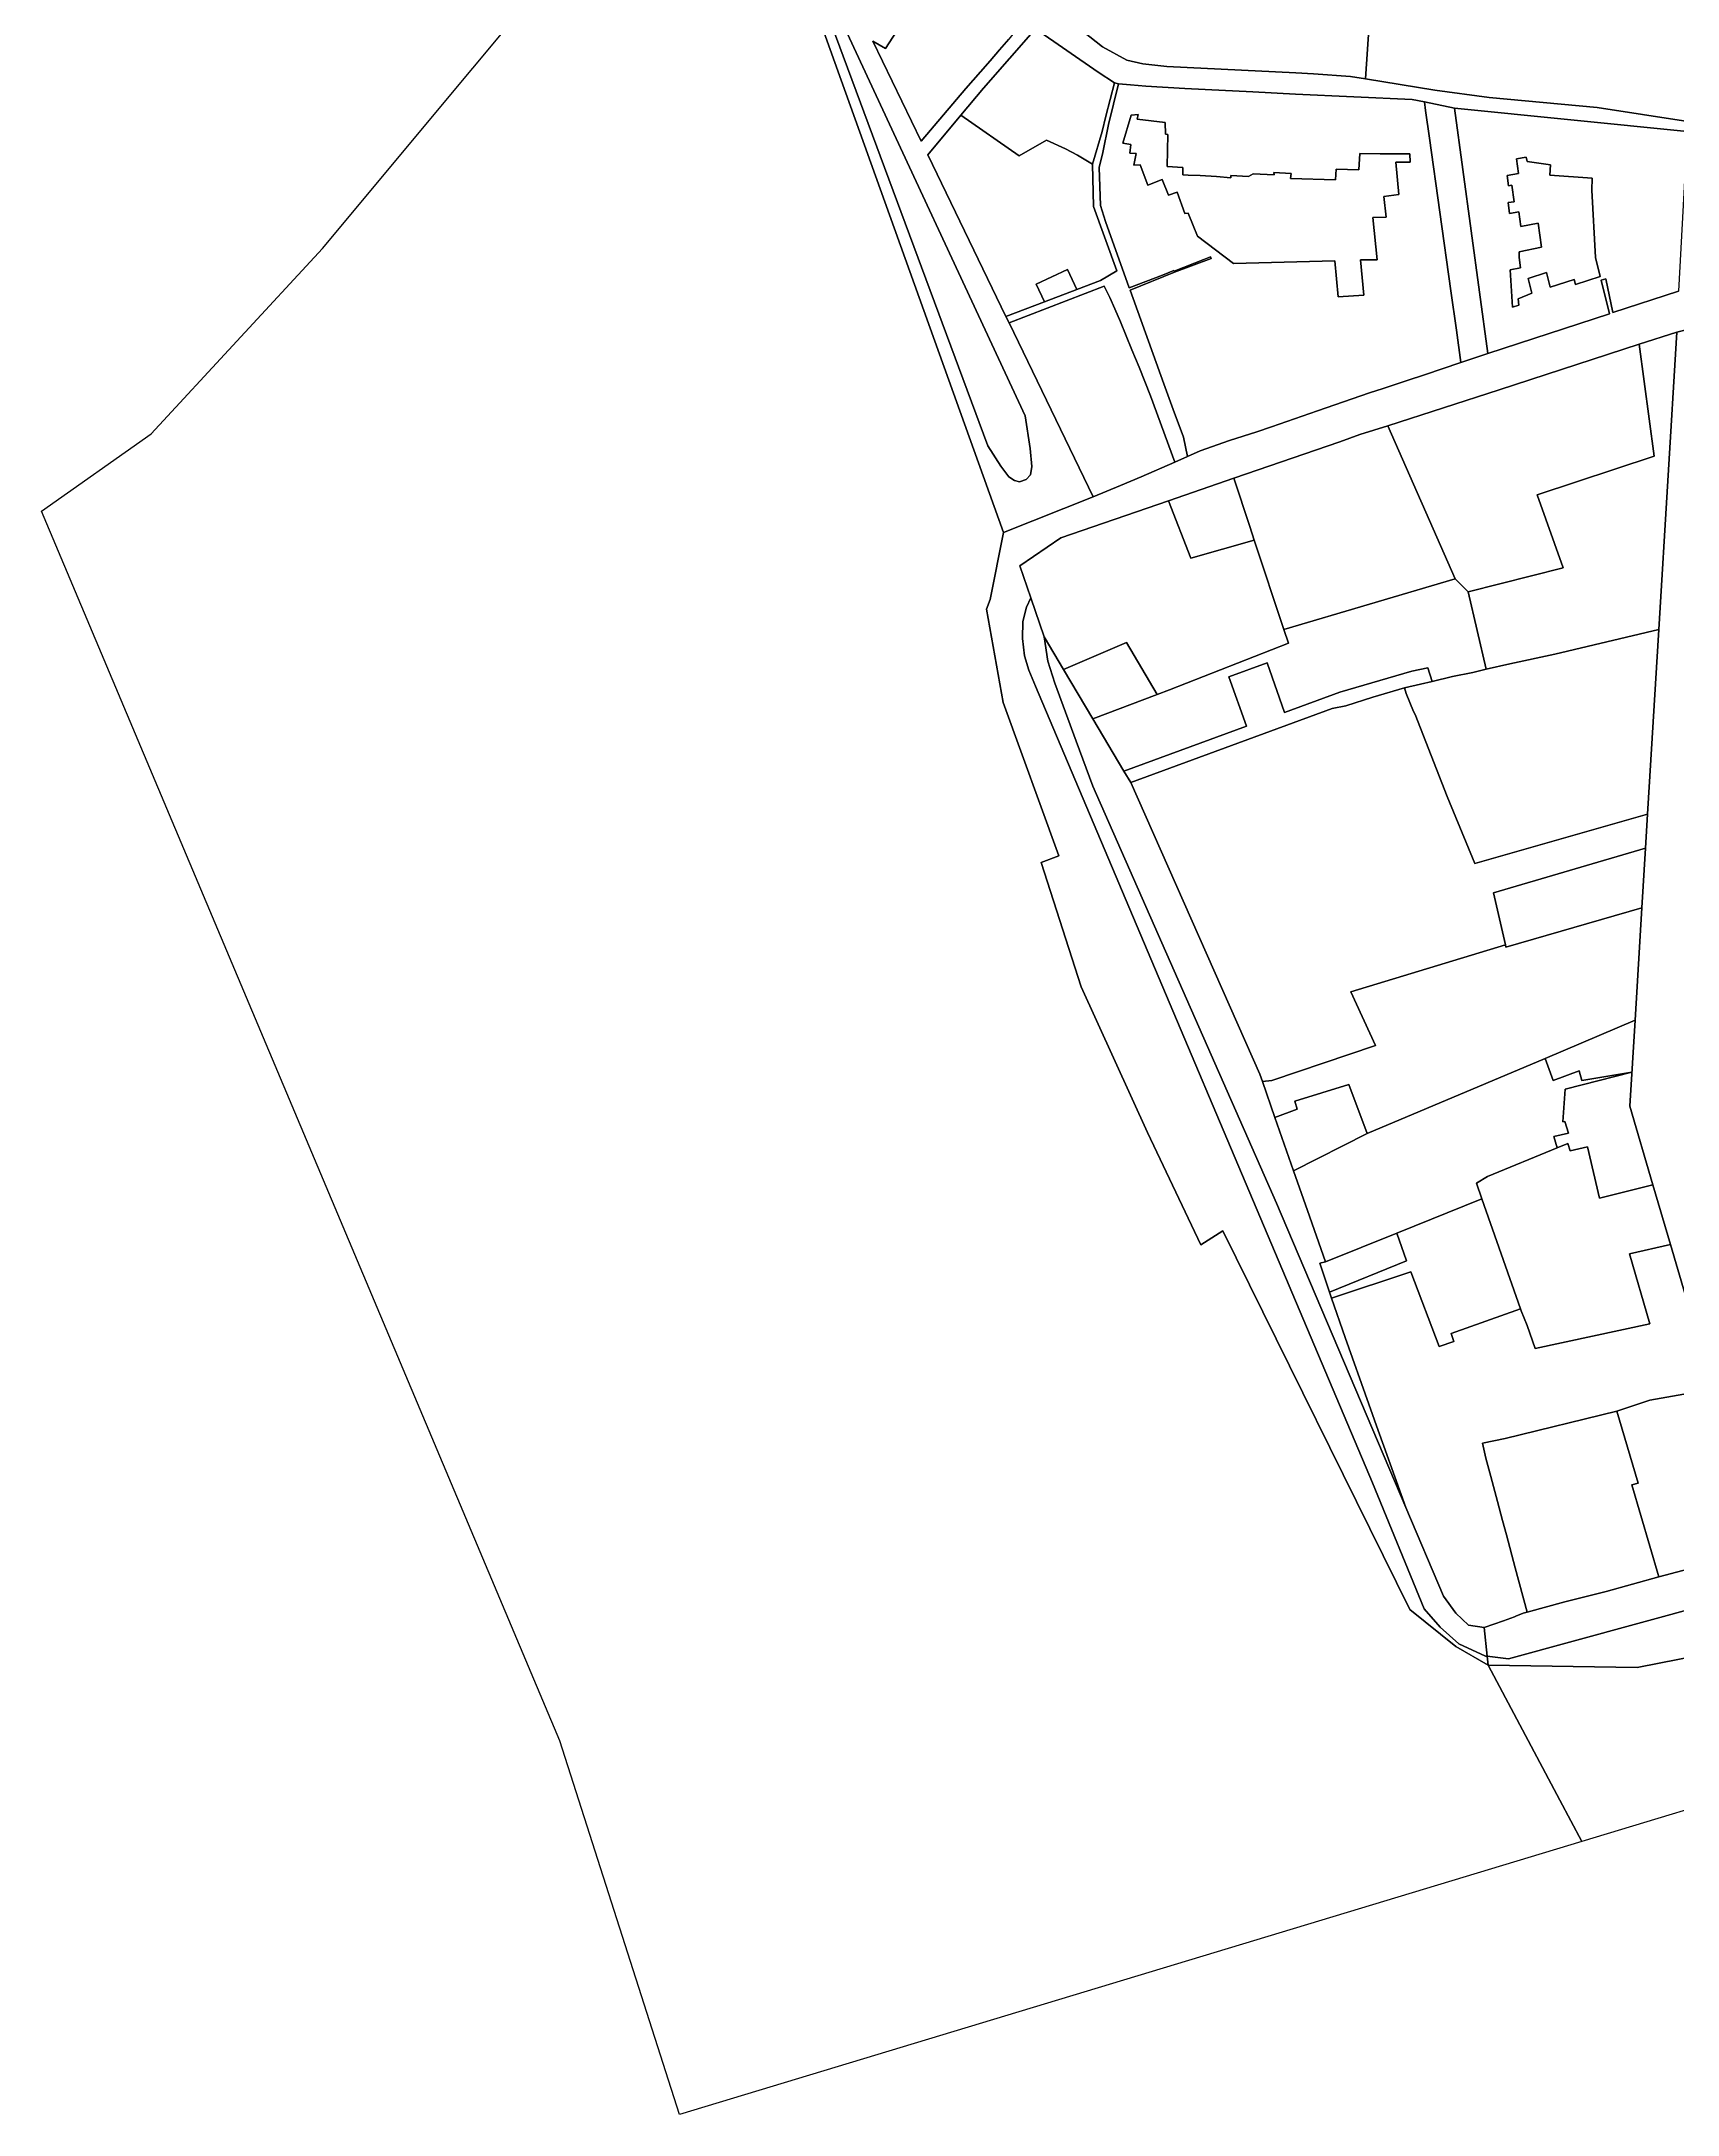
# Model space of a CAD drawing. Extents: x 536464 to 539642, y 1194643 to 1197409.
# Drawn here: x 536464 to 536965, y 1194643 to 1195278 of the extents above; entities that cross this region are included whole.
import ezdxf

# ---------------------------------------------------------------- set-up
doc = ezdxf.new("R2010")
doc.units = 0
for name, color, linetype in [('Level 30', 7, 'Continuous'), ('Level 32', 7, 'Continuous'), ('Level 33', 7, 'Continuous'), ('Level 35', 7, 'Continuous'), ('Level 54', 7, 'Continuous'), ('Level 59', 7, 'Continuous'), ('Level 60', 7, 'Continuous')]:
    doc.layers.add(name, color=color, linetype=linetype)

msp = doc.modelspace()

# ---------------------------------------------------------------- linework, layer by layer
at = {"layer": 'Level 30'}
for points in [[(536702.64, 1195283.13), (536758.56, 1195127.32), (536754.44, 1195106.8), (536753.34, 1195103.81), (536758.41, 1195075.26), (536775.45, 1195028.25), (536770.03, 1195026.23), (536782.36, 1194988.18), (536802.61, 1194943.56), (536818.91, 1194909.17), (536825.68, 1194913.44), (536882.91, 1194797.49), (536897.02, 1194786.18), (536906.86, 1194780.48), (536928.78, 1194739.17), (536935.53, 1194726.44), (536659.41, 1194642.88), (536622.75, 1194757.35), (536464.07, 1195133.78), (536497.66, 1195157.51), (536550.07, 1195214.22), (536642.15, 1195324.79)], [(536882.45, 1195302.74), (536953.18, 1195295.63), (536952.7, 1195287.94), (536954.96, 1195287.63), (536969.9, 1195287.39), (536968, 1195253.19), (536940.24, 1195257.47), (536907.17, 1195260.47), (536890.53, 1195262.78), (536869.33, 1195266.25), (536871.55, 1195299.61), (536871.7, 1195301.87), (536874.03, 1195304.42)], [(536741.42, 1195298.36), (536748.16, 1195293.82), (536751.82, 1195291.61), (536764.48, 1195283.62), (536760.17, 1195278.4), (536757.3, 1195275.09), (536754.44, 1195271.71), (536751.49, 1195268.31), (536747.05, 1195263.27), (536733.36, 1195247.07), (536718.5, 1195277.78), (536722.38, 1195275.52), (536731.45, 1195289.36), (536735.8, 1195295.49), (536738.63, 1195299.97)], [(536787.55, 1195268.24), (536792.48, 1195264.99), (536789.86, 1195254.8), (536788.69, 1195250.09), (536785.75, 1195240.11), (536781.16, 1195242.86), (536777.51, 1195244.74), (536771.68, 1195247.45), (536763.35, 1195242.65), (536745.47, 1195255.06), (536752.42, 1195263.35), (536768.36, 1195281.54)], [(536793.79, 1195264.67), (536790.7, 1195252.23), (536788.98, 1195243.6), (536787.87, 1195239.1), (536788.27, 1195227.39), (536789.73, 1195222.55), (536797.03, 1195202.2), (536807.25, 1195206.14), (536810.68, 1195207.53), (536810.77, 1195207.28), (536819.85, 1195210.92), (536821.93, 1195211.7), (536822.11, 1195211.2), (536810.86, 1195207.04), (536797.28, 1195201.51), (536807.57, 1195172.78), (536810.43, 1195164.95), (536813.59, 1195156.45), (536814.83, 1195150.54), (536810.99, 1195148.85), (536803.55, 1195169.1), (536800.08, 1195177.91), (536797.85, 1195183.24), (536794.36, 1195191.76), (536792.57, 1195195.78), (536791.1, 1195199.3), (536789.32, 1195202.71), (536760.27, 1195191.45), (536759.29, 1195193.48), (536771.04, 1195197.93), (536780.97, 1195201.7), (536788.27, 1195204.46), (536793.2, 1195207.46), (536786.13, 1195227.08), (536785.75, 1195240.11), (536788.69, 1195250.09), (536789.86, 1195254.8), (536792.48, 1195264.99)], [(536797.43, 1195264.35), (536802.09, 1195264.01), (536814, 1195263.21), (536820.28, 1195262.92), (536834.84, 1195262.18), (536847.96, 1195261.54), (536883.64, 1195259.88), (536887.4, 1195259.21), (536887.75, 1195256.55), (536888.91, 1195248.09), (536892.08, 1195225.38), (536895.49, 1195201.29), (536897.23, 1195189.23), (536898.5, 1195179.31), (536887.39, 1195175.57), (536882.14, 1195173.84), (536874.71, 1195171.41), (536870.52, 1195170.02), (536854.69, 1195164.54), (536840.53, 1195159.67), (536836.06, 1195158.16), (536827.69, 1195155.44), (536818.78, 1195152.27), (536814.83, 1195150.54), (536813.59, 1195156.45), (536810.43, 1195164.95), (536807.57, 1195172.78), (536797.28, 1195201.51), (536810.86, 1195207.04), (536822.11, 1195211.2), (536821.93, 1195211.7), (536819.85, 1195210.92), (536810.77, 1195207.28), (536810.68, 1195207.53), (536807.25, 1195206.14), (536797.03, 1195202.2), (536789.73, 1195222.55), (536788.27, 1195227.39), (536787.87, 1195239.1), (536788.98, 1195243.6), (536790.7, 1195252.23), (536793.79, 1195264.67)], [(536896.62, 1195257.21), (536906.77, 1195182.1), (536898.5, 1195179.31), (536897.23, 1195189.23), (536895.49, 1195201.29), (536892.08, 1195225.38), (536888.91, 1195248.09), (536887.75, 1195256.55), (536887.4, 1195259.21)], [(536967.83, 1195250.1), (536965.11, 1195201.18), (536945.01, 1195194.61), (536942.91, 1195205), (536941.46, 1195204.59), (536944.05, 1195194.29), (536906.77, 1195182.1), (536896.62, 1195257.21)], [(536763.35, 1195242.65), (536771.68, 1195247.45), (536777.51, 1195244.74), (536781.16, 1195242.86), (536785.75, 1195240.11), (536786.13, 1195227.08), (536793.2, 1195207.46), (536788.27, 1195204.46), (536780.97, 1195201.7), (536778.14, 1195207.79), (536768.58, 1195203.34), (536771.04, 1195197.93), (536759.29, 1195193.48), (536735.35, 1195242.96), (536745.47, 1195255.06)], [(536799.43, 1195253.82), (536808.05, 1195252.88), (536808.1, 1195249.23), (536808.87, 1195249.18), (536808.65, 1195239.35), (536813.44, 1195239.02), (536813.41, 1195236.82), (536815.11, 1195236.67), (536818.75, 1195236.63), (536823.76, 1195236.33), (536828.13, 1195235.91), (536828.17, 1195236.6), (536833.56, 1195236.32), (536834.95, 1195237.07), (536841.36, 1195236.78), (536841.31, 1195237.48), (536846.59, 1195237.22), (536846.4, 1195235.68), (536860.14, 1195235.3), (536860.32, 1195238.51), (536867.33, 1195238.32), (536867.63, 1195243.34), (536873.8, 1195243.28), (536882.92, 1195243.24), (536883, 1195240.74), (536878.58, 1195240.73), (536879.53, 1195230.74), (536874.98, 1195230.22), (536875.63, 1195223.89), (536871.63, 1195223.78), (536872.94, 1195210.81), (536867.86, 1195210.77), (536868.81, 1195199.97), (536861.02, 1195199.5), (536859.91, 1195210.48), (536828.92, 1195209.67), (536817.97, 1195217.99), (536816.61, 1195221.27), (536815.09, 1195225.09), (536814.04, 1195224.95), (536811.7, 1195231.48), (536809.06, 1195230.55), (536807.06, 1195235.35), (536802.69, 1195233.61), (536800.33, 1195239.84), (536798.43, 1195239.73), (536799.14, 1195243.38), (536797.22, 1195243.42), (536797.48, 1195246.06), (536795.08, 1195246.46), (536797.59, 1195255.06), (536799.8, 1195255.28)], [(536797.59, 1195255.06), (536795.08, 1195246.46), (536797.48, 1195246.06), (536797.22, 1195243.42), (536799.14, 1195243.38), (536798.43, 1195239.73), (536800.33, 1195239.84), (536802.69, 1195233.61), (536807.06, 1195235.35), (536809.06, 1195230.55), (536811.7, 1195231.48), (536814.04, 1195224.95), (536815.09, 1195225.09), (536816.61, 1195221.27), (536817.97, 1195217.99), (536828.92, 1195209.67), (536859.91, 1195210.48), (536861.02, 1195199.5), (536868.81, 1195199.97), (536867.86, 1195210.77), (536872.94, 1195210.81), (536871.63, 1195223.78), (536875.63, 1195223.89), (536874.98, 1195230.22), (536879.53, 1195230.74), (536878.58, 1195240.73), (536883, 1195240.74), (536882.92, 1195243.24), (536873.8, 1195243.28), (536867.63, 1195243.34), (536867.33, 1195238.32), (536860.32, 1195238.51), (536860.14, 1195235.3), (536846.4, 1195235.68), (536846.59, 1195237.22), (536841.31, 1195237.48), (536841.36, 1195236.78), (536834.95, 1195237.07), (536833.56, 1195236.32), (536828.17, 1195236.6), (536828.13, 1195235.91), (536823.76, 1195236.33), (536818.75, 1195236.63), (536815.11, 1195236.67), (536813.41, 1195236.82), (536813.44, 1195239.02), (536808.65, 1195239.35), (536808.87, 1195249.18), (536808.1, 1195249.23), (536808.05, 1195252.88), (536799.43, 1195253.82), (536799.8, 1195255.28)], [(536918.8, 1195240.85), (536925.93, 1195239.88), (536925.8, 1195236.66), (536938.76, 1195235.76), (536938.66, 1195232.16), (536939.73, 1195211.46), (536941.19, 1195205.68), (536933.58, 1195203.2), (536933.18, 1195204.81), (536925.87, 1195202.4), (536924.75, 1195206.87), (536919.14, 1195205.04), (536920.26, 1195200.58), (536916.1, 1195198.84), (536916.32, 1195196.95), (536914.38, 1195196.33), (536913.58, 1195207.77), (536916.83, 1195208.32), (536916.4, 1195211.49), (536916.38, 1195213.26), (536923.23, 1195214.67), (536922.23, 1195222), (536916.91, 1195221.02), (536916.32, 1195225.48), (536913.47, 1195225.02), (536913.03, 1195228.29), (536914.81, 1195228.58), (536914.13, 1195233.64), (536913.14, 1195233.48), (536912.71, 1195236.65), (536916.17, 1195237.23), (536915.56, 1195241.7), (536918.55, 1195242.2)], [(536915.56, 1195241.7), (536916.17, 1195237.23), (536912.71, 1195236.65), (536913.14, 1195233.48), (536914.13, 1195233.64), (536914.81, 1195228.58), (536913.03, 1195228.29), (536913.47, 1195225.02), (536916.32, 1195225.48), (536916.91, 1195221.02), (536922.23, 1195222), (536923.23, 1195214.67), (536916.38, 1195213.26), (536916.4, 1195211.49), (536916.83, 1195208.32), (536913.58, 1195207.77), (536914.38, 1195196.33), (536916.32, 1195196.95), (536916.1, 1195198.84), (536920.26, 1195200.58), (536919.14, 1195205.04), (536924.75, 1195206.87), (536925.87, 1195202.4), (536933.18, 1195204.81), (536933.58, 1195203.2), (536941.19, 1195205.68), (536939.73, 1195211.46), (536938.66, 1195232.16), (536938.76, 1195235.76), (536925.8, 1195236.66), (536925.93, 1195239.88), (536918.8, 1195240.85), (536918.55, 1195242.2)], [(536780.97, 1195201.7), (536771.04, 1195197.93), (536768.58, 1195203.34), (536778.14, 1195207.79)], [(536791.1, 1195199.3), (536792.57, 1195195.78), (536794.36, 1195191.76), (536797.85, 1195183.24), (536800.08, 1195177.91), (536803.55, 1195169.1), (536810.99, 1195148.85), (536800.65, 1195144.31), (536794.34, 1195141.65), (536786.03, 1195138.21), (536760.27, 1195191.45), (536789.32, 1195202.71)], [(536959.08, 1195097.58), (536927.32, 1195090.09), (536913.48, 1195087.05), (536906.32, 1195085.41), (536900.82, 1195109.1), (536929.89, 1195116.43), (536921.85, 1195138.84), (536957.73, 1195150.62), (536953.07, 1195184.94), (536964.6, 1195188.68)], [(536957.73, 1195150.62), (536921.85, 1195138.84), (536929.89, 1195116.43), (536900.82, 1195109.1), (536896.84, 1195113.07), (536876.23, 1195159.97), (536910.3, 1195171.03), (536953.07, 1195184.94)], [(536896.84, 1195113.07), (536844.38, 1195097.56), (536835.3, 1195124.93), (536833.9, 1195129.12), (536829, 1195143.89), (536861.44, 1195155.08), (536867.58, 1195157.31), (536876.23, 1195159.97)], [(536833.9, 1195129.12), (536835.3, 1195124.93), (536815.85, 1195119.46), (536809.09, 1195137.02), (536829, 1195143.89)], [(536815.85, 1195119.46), (536835.3, 1195124.93), (536844.38, 1195097.56), (536845.77, 1195093.37), (536809.32, 1195079.08), (536805.54, 1195077.65), (536796.19, 1195093.59), (536776.91, 1195085.36), (536770.99, 1195095.32), (536766.88, 1195107.32), (536763.54, 1195117.08), (536776.06, 1195125.62), (536809.09, 1195137.02)], [(536900.82, 1195109.1), (536906.32, 1195085.41), (536902.16, 1195084.45), (536896.01, 1195083.21), (536889.74, 1195081.69), (536888.45, 1195085.9), (536883.57, 1195084.8), (536861.48, 1195078.44), (536844.59, 1195072.2), (536839.26, 1195087.39), (536827.52, 1195083.1), (536832.97, 1195067.97), (536795.4, 1195054.25), (536785.91, 1195070.21), (536805.54, 1195077.65), (536809.32, 1195079.08), (536845.77, 1195093.37), (536844.38, 1195097.56), (536896.84, 1195113.07)], [(536770.99, 1195095.32), (536772.13, 1195087.89), (536774.22, 1195081.2), (536780.82, 1195063.4), (536785.84, 1195049.62), (536842.06, 1194921.95), (536881.66, 1194828.74), (536893.2, 1194801.59), (536897.01, 1194796.37), (536900.88, 1194792.71), (536905.66, 1194791.97), (536906.58, 1194783.19), (536906.11, 1194783.24), (536897.88, 1194786.96), (536892.15, 1194792.12), (536887.35, 1194797.73), (536871.47, 1194836.33), (536768.38, 1195080.2), (536766.29, 1195085.18), (536765.01, 1195089.55), (536764.35, 1195094.87), (536764.49, 1195100.04), (536765.54, 1195104.48), (536766.88, 1195107.32)], [(536955.67, 1195041.04), (536902.77, 1195025.94), (536894.34, 1195046.41), (536884.56, 1195071.61), (536884.04, 1195072.45), (536881.84, 1195078), (536881.31, 1195079.72), (536886.19, 1195080.82), (536889.74, 1195081.69), (536896.01, 1195083.21), (536902.16, 1195084.45), (536906.32, 1195085.41), (536913.48, 1195087.05), (536927.32, 1195090.09), (536959.08, 1195097.58)], [(536776.91, 1195085.36), (536785.91, 1195070.21), (536795.4, 1195054.25), (536797.47, 1195050.78), (536836.99, 1194961.46), (536837.79, 1194959.17), (536841.64, 1194948.21), (536847.35, 1194931.89), (536851.62, 1194919.72), (536857.09, 1194903.99), (536855.38, 1194903.54), (536858.33, 1194894.73), (536858.95, 1194892.88), (536863.17, 1194880.79), (536870.36, 1194860.4), (536873.23, 1194852.32), (536874.96, 1194847.55), (536881.66, 1194828.74), (536842.06, 1194921.95), (536785.84, 1195049.62), (536780.82, 1195063.4), (536774.22, 1195081.2), (536772.13, 1195087.89), (536770.99, 1195095.32)], [(536805.54, 1195077.65), (536785.91, 1195070.21), (536776.91, 1195085.36), (536796.19, 1195093.59)], [(536844.59, 1195072.2), (536861.48, 1195078.44), (536883.57, 1195084.8), (536888.45, 1195085.9), (536889.74, 1195081.69), (536886.19, 1195080.82), (536881.31, 1195079.72), (536871.58, 1195076.9), (536863.28, 1195074.25), (536859.14, 1195073.37), (536797.47, 1195050.78), (536795.4, 1195054.25), (536832.97, 1195067.97), (536827.52, 1195083.1), (536839.26, 1195087.39)], [(536881.84, 1195078), (536884.04, 1195072.45), (536884.56, 1195071.61), (536894.34, 1195046.41), (536902.77, 1195025.94), (536955.67, 1195041.04), (536955.03, 1195030.61), (536908.57, 1195016.96), (536912.17, 1195001.08), (536864.86, 1194986.64), (536872.37, 1194970.25), (536840.65, 1194959.51), (536837.79, 1194959.17), (536836.99, 1194961.46), (536797.47, 1195050.78), (536859.14, 1195073.37), (536863.28, 1195074.25), (536871.58, 1195076.9), (536881.31, 1195079.72)], [(536953.96, 1195012.37), (536912.34, 1195000.35), (536912.17, 1195001.08), (536908.57, 1195016.96), (536955.03, 1195030.61)], [(536951.89, 1194977.98), (536924.29, 1194966.28), (536869.88, 1194943.24), (536864.21, 1194958.3), (536847.72, 1194953.14), (536848.43, 1194950.69), (536841.64, 1194948.21), (536837.79, 1194959.17), (536840.65, 1194959.51), (536872.37, 1194970.25), (536864.86, 1194986.64), (536912.17, 1195001.08), (536912.34, 1195000.35), (536953.96, 1195012.37)], [(536950.26, 1194951.6), (536957.33, 1194927.51), (536941, 1194923.52), (536937.3, 1194939.2), (536931.98, 1194937.94), (536931.26, 1194940.19), (536927.99, 1194938.86), (536926.98, 1194942.31), (536931.47, 1194943.33), (536930.39, 1194946.99), (536929.71, 1194946.82), (536930.45, 1194956.89), (536950.9, 1194962.08), (536935.55, 1194959.47), (536934.74, 1194962.47), (536926.79, 1194959.46), (536924.29, 1194966.28), (536951.89, 1194977.98)], [(536926.79, 1194959.46), (536934.74, 1194962.47), (536935.55, 1194959.47), (536950.9, 1194962.08), (536930.45, 1194956.89), (536929.71, 1194946.82), (536930.39, 1194946.99), (536931.47, 1194943.33), (536926.98, 1194942.31), (536927.99, 1194938.86), (536906.69, 1194930.15), (536903.31, 1194928.03), (536904.99, 1194923.24), (536878.92, 1194912.76), (536857.09, 1194903.99), (536851.62, 1194919.72), (536847.35, 1194931.89), (536869.88, 1194943.24), (536924.29, 1194966.28)], [(536869.88, 1194943.24), (536847.35, 1194931.89), (536841.64, 1194948.21), (536848.43, 1194950.69), (536847.72, 1194953.14), (536864.21, 1194958.3)], [(536931.98, 1194937.94), (536937.3, 1194939.2), (536941, 1194923.52), (536957.33, 1194927.51), (536962.67, 1194909.28), (536950.17, 1194906.4), (536956.36, 1194885.02), (536921.31, 1194877.46), (536918.82, 1194884.46), (536916.98, 1194889.01), (536916.78, 1194889.59), (536904.99, 1194923.24), (536903.31, 1194928.03), (536906.69, 1194930.15), (536927.99, 1194938.86), (536931.26, 1194940.19)], [(536916.78, 1194889.59), (536895.59, 1194882.04), (536896.42, 1194879.56), (536891.94, 1194878.08), (536883.18, 1194900.96), (536858.95, 1194892.88), (536858.33, 1194894.73), (536881.9, 1194904.28), (536878.92, 1194912.76), (536904.99, 1194923.24)], [(536881.9, 1194904.28), (536858.33, 1194894.73), (536855.38, 1194903.54), (536857.09, 1194903.99), (536878.92, 1194912.76)], [(536990.08, 1194815.7), (536959.13, 1194807.54), (536950.89, 1194835.65), (536952.79, 1194836.18), (536946.31, 1194858.27), (536956.35, 1194861.57), (536966.76, 1194863.46), (536975.62, 1194865.06)], [(536952.79, 1194836.18), (536950.89, 1194835.65), (536959.13, 1194807.54), (536943.02, 1194803), (536930.31, 1194799.85), (536918.79, 1194796.75), (536915.11, 1194810.27), (536912.49, 1194820.35), (536911.32, 1194824.81), (536909.7, 1194830.61), (536907.68, 1194838.22), (536906.22, 1194843.89), (536905.17, 1194848.43), (536912.05, 1194849.88), (536946.31, 1194858.27)]]:
    msp.add_lwpolyline(points, close=True, dxfattribs=at)
for points in [[(536871.55, 1195299.61), (536869.33, 1195266.25), (536864.78, 1195266.9), (536853.42, 1195267.72), (536848.03, 1195268.04), (536808.52, 1195270.03), (536801.16, 1195270.79), (536796.28, 1195271.89), (536788.84, 1195275.99), (536779.18, 1195283.66)], [(536731.45, 1195289.36), (536722.38, 1195275.52), (536718.5, 1195277.78), (536733.36, 1195247.07), (536747.05, 1195263.27), (536751.49, 1195268.31), (536754.44, 1195271.71), (536757.3, 1195275.09), (536760.17, 1195278.4)], [(536768.36, 1195281.54), (536752.42, 1195263.35), (536745.47, 1195255.06), (536735.35, 1195242.96), (536759.29, 1195193.48), (536760.27, 1195191.45), (536786.03, 1195138.21), (536758.56, 1195127.32), (536702.64, 1195283.13)], [(536705.77, 1195283.09), (536753.7, 1195153.88), (536757.72, 1195147.63), (536760.19, 1195144.3), (536761.9, 1195143.17), (536763.42, 1195142.78), (536765.51, 1195143.54), (536766.84, 1195144.97), (536767.22, 1195147.53), (536766.74, 1195153.04), (536765.16, 1195163.02), (536709.37, 1195283.09)], [(536709.37, 1195283.09), (536765.16, 1195163.02), (536766.74, 1195153.04), (536767.22, 1195147.53), (536766.84, 1195144.97), (536765.51, 1195143.54), (536763.42, 1195142.78), (536761.9, 1195143.17), (536760.19, 1195144.3), (536757.72, 1195147.63), (536753.7, 1195153.88), (536705.77, 1195283.09)], [(536967.83, 1195250.1), (536896.62, 1195257.21), (536887.4, 1195259.21), (536883.64, 1195259.88), (536847.96, 1195261.54), (536834.84, 1195262.18), (536820.28, 1195262.92), (536814, 1195263.21), (536802.09, 1195264.01), (536797.43, 1195264.35), (536793.79, 1195264.67), (536792.48, 1195264.99), (536787.55, 1195268.24), (536768.36, 1195281.54)], [(536779.18, 1195283.66), (536788.84, 1195275.99), (536796.28, 1195271.89), (536801.16, 1195270.79), (536808.52, 1195270.03), (536848.03, 1195268.04), (536853.42, 1195267.72), (536864.78, 1195266.9), (536869.33, 1195266.25), (536890.53, 1195262.78), (536907.17, 1195260.47), (536940.24, 1195257.47), (536968, 1195253.19)], [(536981.87, 1195192.95), (536964.6, 1195188.68), (536953.07, 1195184.94), (536910.3, 1195171.03), (536876.23, 1195159.97), (536867.58, 1195157.31), (536861.44, 1195155.08), (536829, 1195143.89), (536809.09, 1195137.02), (536776.06, 1195125.62), (536763.54, 1195117.08), (536766.88, 1195107.32), (536765.54, 1195104.48), (536764.49, 1195100.04), (536764.35, 1195094.87), (536765.01, 1195089.55), (536766.29, 1195085.18), (536768.38, 1195080.2), (536871.47, 1194836.33), (536887.35, 1194797.73), (536892.15, 1194792.12), (536897.88, 1194786.96), (536906.11, 1194783.24), (536906.58, 1194783.19), (536906.86, 1194780.48), (536897.02, 1194786.18), (536882.91, 1194797.49), (536825.68, 1194913.44), (536818.91, 1194909.17), (536802.61, 1194943.56), (536782.36, 1194988.18), (536770.03, 1195026.23), (536775.45, 1195028.25), (536758.41, 1195075.26), (536753.34, 1195103.81), (536754.44, 1195106.8), (536758.56, 1195127.32), (536786.03, 1195138.21), (536794.34, 1195141.65), (536800.65, 1195144.31), (536810.99, 1195148.85), (536814.83, 1195150.54), (536818.78, 1195152.27), (536827.69, 1195155.44), (536836.06, 1195158.16), (536840.53, 1195159.67), (536854.69, 1195164.54), (536870.52, 1195170.02), (536874.71, 1195171.41), (536882.14, 1195173.84), (536887.39, 1195175.57), (536898.5, 1195179.31), (536906.77, 1195182.1), (536944.05, 1195194.29), (536941.46, 1195204.59), (536942.91, 1195205), (536945.01, 1195194.61), (536965.11, 1195201.18)], [(536975.62, 1194865.06), (536962.67, 1194909.28), (536957.33, 1194927.51), (536950.26, 1194951.6), (536951.89, 1194977.98), (536953.96, 1195012.37), (536955.03, 1195030.61), (536955.67, 1195041.04), (536959.08, 1195097.58), (536964.6, 1195188.68), (536981.87, 1195192.95)], [(538859.09, 1194996.14), (538471.78, 1194959.31), (538121.27, 1194926.37), (537629.4, 1194866.29), (537587.76, 1194857.73), (537214.98, 1194781.03), (536994.22, 1194744.21), (536935.53, 1194726.44), (536928.78, 1194739.17), (536906.86, 1194780.48), (536952.46, 1194779.78), (537105.44, 1194809.82), (537125.84, 1194822.45), (537350.13, 1194857.46), (538021.28, 1194941.38), (538037.24, 1194943.38), (538387.35, 1194987.15), (538438.82, 1194993.59), (538460.36, 1194994.71), (538520.35, 1195002.25), (538522.11, 1195002.44), (538655.35, 1195016.86)], [(536966.76, 1194863.46), (536956.35, 1194861.57), (536946.31, 1194858.27), (536912.05, 1194849.88), (536905.17, 1194848.43), (536906.22, 1194843.89), (536907.68, 1194838.22), (536909.7, 1194830.61), (536911.32, 1194824.81), (536912.49, 1194820.35), (536915.11, 1194810.27), (536918.79, 1194796.75), (536918.78, 1194796.75), (536917.65, 1194796.44), (536915.32, 1194795.46), (536914.94, 1194795.3), (536911.58, 1194794.06), (536905.66, 1194791.97), (536900.88, 1194792.71), (536897.01, 1194796.37), (536893.2, 1194801.59), (536881.66, 1194828.74), (536874.96, 1194847.55), (536873.23, 1194852.32), (536870.36, 1194860.4), (536863.17, 1194880.79), (536858.95, 1194892.88), (536883.18, 1194900.96), (536891.94, 1194878.08), (536896.42, 1194879.56), (536895.59, 1194882.04), (536916.78, 1194889.59), (536916.98, 1194889.01), (536918.82, 1194884.46), (536921.31, 1194877.46), (536956.36, 1194885.02), (536950.17, 1194906.4), (536962.67, 1194909.28), (536975.62, 1194865.06)], [(536993.38, 1194804.32), (536913.13, 1194782.43), (536906.58, 1194783.19), (536905.66, 1194791.97), (536911.58, 1194794.06), (536914.94, 1194795.3), (536915.32, 1194795.46), (536917.65, 1194796.44), (536918.78, 1194796.75), (536918.79, 1194796.75), (536930.31, 1194799.85), (536943.02, 1194803), (536959.13, 1194807.54), (536990.08, 1194815.7)], [(537105.44, 1194809.82), (536952.46, 1194779.78), (536906.86, 1194780.48), (536906.58, 1194783.19), (536913.13, 1194782.43), (536993.38, 1194804.32)]]:
    msp.add_lwpolyline(points, dxfattribs=at)

# ---------------------------------------------------------------- texts
at = {"layer": 'Level 32'}
for s, p in [('CLN(1995.91)', (536768.37, 1195224.77)), ('CAN(399.61)', (536822.31, 1195131.33)), ('CAN(2952.26)', (536803.84, 1195107.74)), ('DGD(3643.36)', (536906.44, 1194980.37)), ('TSC(2315.23)', (536932.95, 1194906.67))]:
    msp.add_text(s, height=0.00763, dxfattribs=at).set_placement(p)
at = {"layer": 'Level 33'}
for s, p in [('ODT', (536739.51, 1195276.14)), ('ODT', (536770.68, 1195261.75)), ('ODT', (536768.41, 1195224.79)), ('ODT', (536957.17, 1195227.81)), ('CLN', (536848.19, 1195223.7)), ('DGT', (536898.46, 1195221.56)), ('CLN', (536930.92, 1195220.19)), ('DGT', (536744.96, 1195214.87)), ('ODT', (536774.92, 1195202.72)), ('DGT', (536794.34, 1195200.06)), ('ODT', (536825.64, 1195180.71)), ('ODT', (536787.36, 1195170.1)), ('DYT', (536908.85, 1195151.39)), ('DSH', (536822.35, 1195131.36)), ('ODT', (536860.3, 1195126.39)), ('ODT', (536944.49, 1195116.9)), ('CLN', (536803.89, 1195107.76)), ('ODT', (536859.99, 1195090.07)), ('ODT', (536791.08, 1195081.76)), ('TMD', (536837.07, 1195074.86)), ('TMD', (536920.39, 1195060.34)), ('TMD', (536855.9, 1195026.35)), ('ODT', (536931.55, 1195014.8)), ('DCK', (536786.84, 1195008.69)), ('DTS', (536906.49, 1194980.39)), ('DGT', (536830.56, 1194961.99)), ('SON', (536674.91, 1194951.7)), ('DGT', (536828.64, 1194945.1)), ('ODT', (536856.03, 1194945.97)), ('ODT', (536944.37, 1194943.04)), ('TIN', (536886.66, 1194932.97)), ('CAN', (536933, 1194906.69)), ('ODT', (536868.31, 1194903.65)), ('ODT', (536897.87, 1194901.7)), ('ODT', (536891.49, 1194855.19)), ('ODT', (536932.68, 1194827.49))]:
    msp.add_text(s, height=0.00763, dxfattribs=at).set_placement(p)
at = {"layer": 'Level 35'}
for s, p in [('795', (536739.54, 1195276.14)), ('801', (536770.71, 1195261.75)), ('844', (536768.44, 1195224.79)), ('857', (536957.2, 1195227.81)), ('835', (536848.22, 1195223.7)), ('860', (536898.49, 1195221.56)), ('839', (536930.94, 1195220.19)), ('899', (536744.99, 1195214.87)), ('837', (536774.95, 1195202.72)), ('879', (536794.37, 1195200.06)), ('877', (536825.67, 1195180.71)), ('888', (536787.39, 1195170.1)), ('913', (536908.88, 1195151.39)), ('910', (536822.38, 1195131.36)), ('918', (536860.33, 1195126.39)), ('925', (536944.52, 1195116.9)), ('937', (536803.92, 1195107.76)), ('954', (536860.02, 1195090.07)), ('942', (536791.11, 1195081.76)), ('957', (536837.1, 1195074.86)), ('975', (536920.42, 1195060.34)), ('991', (536855.93, 1195026.35)), ('982', (536931.58, 1195014.8)), ('1035', (536786.87, 1195008.69)), ('995', (536906.52, 1194980.39)), ('1025', (536830.59, 1194961.99)), ('1038', (536674.94, 1194951.7)), ('1034', (536828.67, 1194945.1)), ('1000', (536856.06, 1194945.97)), ('1004', (536944.4, 1194943.04)), ('1007', (536886.68, 1194932.97)), ('1014', (536933.02, 1194906.69)), ('1011', (536868.34, 1194903.65)), ('1015', (536897.9, 1194901.7)), ('1032', (536891.52, 1194855.19)), ('1031', (536932.71, 1194827.49))]:
    msp.add_text(s, height=0.00763, dxfattribs=at).set_placement(p)
at = {"layer": 'Level 54'}
for s, p in [('1135.63', (536739.54, 1195276.13)), ('1113.25', (536770.71, 1195261.73)), ('1995.91', (536768.44, 1195224.78)), ('3225.03', (536957.2, 1195227.8)), ('1932.82', (536848.22, 1195223.69)), ('681.38', (536898.49, 1195221.55)), ('800.69', (536930.94, 1195220.18)), ('2405.08', (536744.99, 1195214.85)), ('66.94', (536774.95, 1195202.7)), ('525.34', (536794.37, 1195200.05)), ('7551.82', (536825.67, 1195180.69)), ('1735.53', (536787.39, 1195170.08)), ('3331.68', (536908.88, 1195151.38)), ('399.61', (536822.38, 1195131.35)), ('2612.72', (536860.33, 1195126.38)), ('2668.56', (536944.52, 1195116.89)), ('2952.26', (536803.92, 1195107.75)), ('2373.23', (536860.02, 1195090.05)), ('374.26', (536791.11, 1195081.75)), ('598.41', (536837.1, 1195074.85)), ('3754.51', (536920.42, 1195060.33)), ('8474.51', (536855.93, 1195026.34)), ('784.85', (536931.58, 1195014.78)), ('9430.14', (536786.87, 1195008.68)), ('3643.36', (536906.52, 1194980.38)), ('2154.69', (536830.59, 1194961.98)), ('153791.98', (536674.94, 1194951.69)), ('2027.24', (536828.67, 1194945.09)), ('430.50', (536856.06, 1194945.95)), ('971.03', (536944.4, 1194943.03)), ('2507.18', (536886.68, 1194932.96)), ('2315.23', (536933.02, 1194906.68)), ('228.92', (536868.34, 1194903.64)), ('1057.58', (536897.9, 1194901.68)), ('5220.57', (536891.52, 1194855.18)), ('2220.78', (536932.71, 1194827.48))]:
    msp.add_text(s, height=0.00763, dxfattribs=at).set_placement(p)
at = {"layer": 'Level 59'}
for s, p in [('GDC', (536768.44, 1195224.77)), ('TCN', (536822.38, 1195131.33)), ('TCN', (536803.92, 1195107.74)), ('TKH', (536906.52, 1194980.37)), ('TCN', (536933.02, 1194906.67))]:
    msp.add_text(s, height=0.00763, dxfattribs=at).set_placement(p)
at = {"layer": 'Level 60'}
for s, p in [('GDC', (536739.51, 1195276.13)), ('GDC', (536770.68, 1195261.73)), ('GDC', (536768.41, 1195224.78)), ('GDC', (536957.17, 1195227.8)), ('GDC', (536848.19, 1195223.69)), ('UBQ', (536898.46, 1195221.55)), ('GDC', (536930.91, 1195220.18)), ('UBQ', (536744.96, 1195214.85)), ('GDC', (536774.92, 1195202.7)), ('UBQ', (536794.34, 1195200.05)), ('GDC', (536825.64, 1195180.69)), ('GDC', (536787.36, 1195170.08)), ('TSN', (536908.85, 1195151.38)), ('TCN', (536822.35, 1195131.35)), ('GDC', (536860.3, 1195126.38)), ('GDC', (536944.49, 1195116.89)), ('GDC', (536803.88, 1195107.75)), ('GDC', (536859.99, 1195090.05)), ('GDC', (536791.08, 1195081.75)), ('TKT', (536837.07, 1195074.85)), ('TKT', (536920.39, 1195060.33)), ('TKT', (536855.9, 1195026.34)), ('GDC', (536931.55, 1195014.78)), ('TCN', (536786.84, 1195008.68)), ('TSN', (536906.49, 1194980.38)), ('UBQ', (536830.56, 1194961.98)), ('UBQ', (536674.91, 1194951.69)), ('UBQ', (536828.64, 1194945.09)), ('GDC', (536856.03, 1194945.95)), ('GDC', (536944.36, 1194943.03)), ('CDS', (536886.65, 1194932.96)), ('TCN', (536933, 1194906.68)), ('GDC', (536868.31, 1194903.64)), ('GDC', (536897.87, 1194901.68)), ('GDC', (536891.49, 1194855.18)), ('GDC', (536932.68, 1194827.48))]:
    msp.add_text(s, height=0.00763, dxfattribs=at).set_placement(p)

doc.saveas('drawing.dxf')
